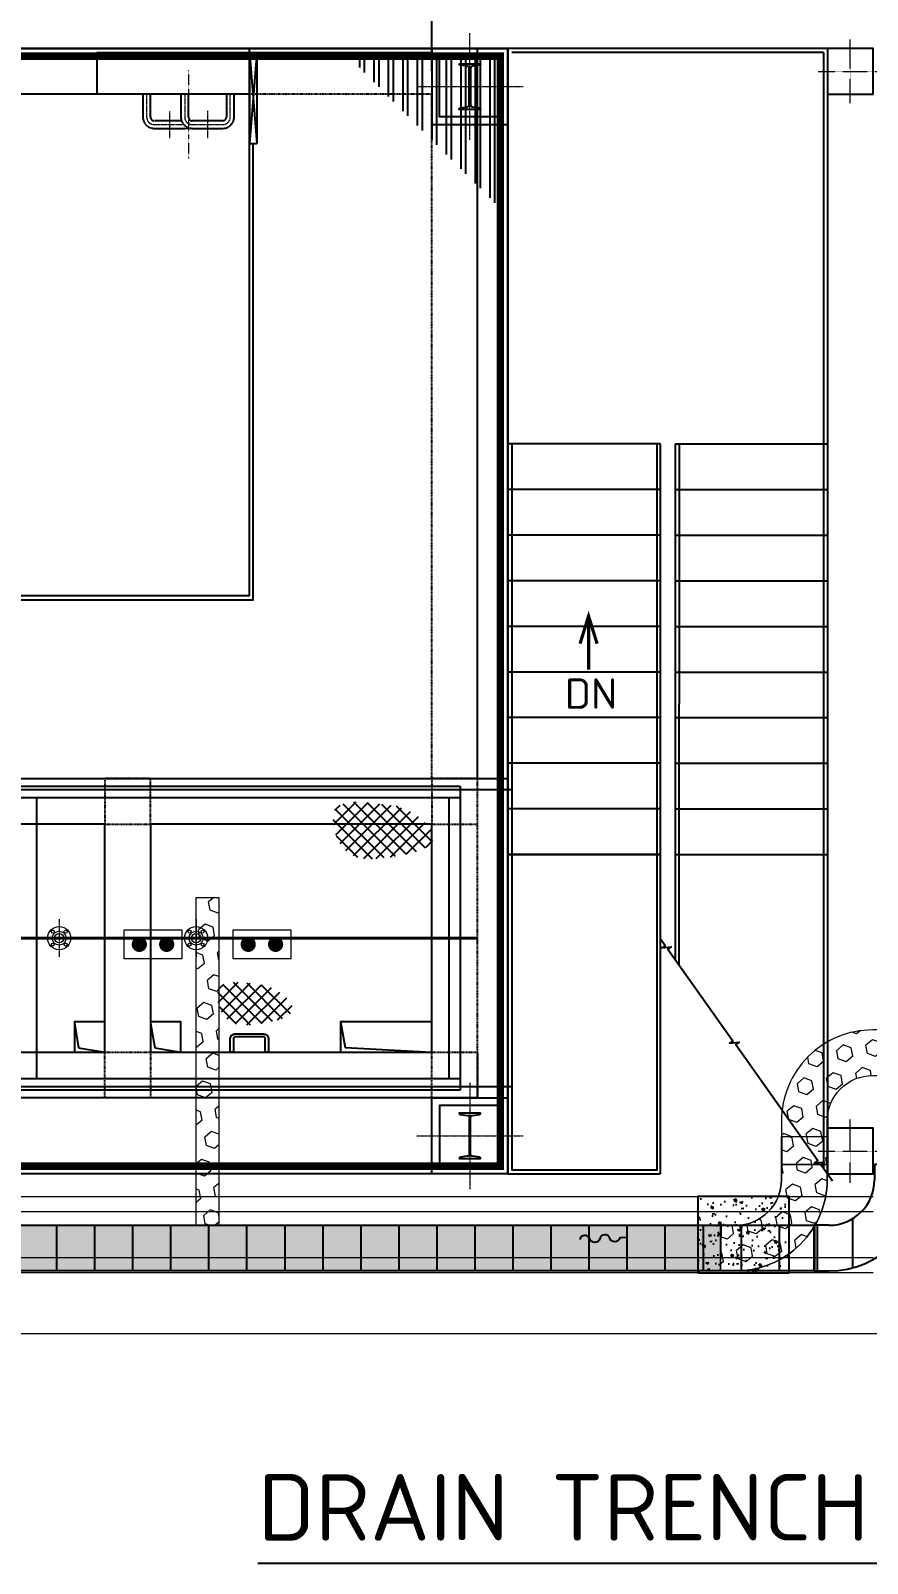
# Model space of a CAD drawing. Header units: inches. Extents: x 8618018 to 8935006, y 2431589 to 2567223.
# Drawn here: x 8656448 to 8661948, y 2514929 to 2525007 of the extents above; entities that cross this region are included whole.
import ezdxf
from ezdxf.enums import TextEntityAlignment as Align

# ---------------------------------------------------------------- set-up
doc = ezdxf.new("R2010")
doc.units = ezdxf.units.IN
doc.header["$MEASUREMENT"] = 0
for name, pattern in [('CENTER', [2, 1.25, -0.25, 0.25, -0.25]), ('HIDDEN', [0.375, 0.25, -0.125]), ('PHANTOM', [2.5, 1.25, -0.25, 0.25, -0.25, 0.25, -0.25])]:
    doc.linetypes.add(name, pattern=pattern)
doc.layers.get('Defpoints').update_dxf_attribs({"color": 252})
for name, color, linetype in [('CCT', 4, 'Continuous'), ('Civil', 252, 'Continuous'), ('EQUIPEMENTS', 252, 'Continuous'), ('EXISTING', 252, 'Continuous'), ('Handrail', 252, 'FENCELINE1'), ('HIDDEN', 252, 'HIDDEN'), ('LCS', 4, 'Continuous'), ('MOTOR LOCATION', 3, 'Continuous'), ('RUNGS', 252, 'Continuous'), ('SKID', 252, 'Continuous'), ('STR', 252, 'Continuous'), ('T', 3, 'Continuous'), ('TEXT', 252, 'Continuous')]:
    doc.layers.add(name, color=color, linetype=linetype)
for name, color, linetype, lineweight in [('CL', 252, 'CENTER', 5), ('DIM', 252, 'Continuous', 13), ('ICT', 6, 'Continuous', 13), ('PCT', 2, 'Continuous', 15), ('PUDDLE', 252, 'Continuous', 5), ('Rev', 252, 'Continuous', 0), ('TRENCH', 252, 'Continuous', 13)]:
    doc.layers.add(name, color=color, linetype=linetype, lineweight=lineweight)
doc.styles.add('ISOCPEUR', font='isocpeur.ttf')
doc.styles.add('Roman', font='romans')
doc.linetypes.add('FENCELINE1', pattern='A,6.35,-2.54,[133,ltypeshp.shx,S=2.54,R=0,X=-2.54,Y=0],-2.54,25.4', length=36.83)
doc.dimstyles.new('DIM', dxfattribs={"dimscale": 175, "dimtxt": 2.5, "dimasz": 2.5, "dimexe": 0.875, "dimexo": 0.875, "dimgap": 1, "dimtad": 1, "dimdec": 0, "dimzin": 9, "dimdsep": 46, "dimtxsty": 'ISOCPEUR', "dimblk": 'OBLIQUE', "dimcen": 0.09, "dimclrd": 256, "dimclre": 256, "dimclrt": 252, "dimadec": 0, "dimazin": 0, "dimtfac": 1, "dimtdec": 0, "dimtmove": 0, "dimatfit": 3, "dimfxl": 1, "dimtfill": 1, "dimtolj": 1, "dimtzin": 0, "dimarcsym": 0})
pattern_1 = [(270, (-8717129.58, -2475215.07), (250, -3e-14), [])]
pattern_2 = [(100, (-8717129.58, -2475215.07), (-95.94770984, -16.91817), [56.25, -112.5]), (220, (-8717129.58, -2475215.07), (62.6254199, -74.63406917), [56.25, -112.5]), (160, (-8717139.34, -2475159.67), (-33.32228993, -91.55223915), [56.25, -112.5])]

# ---------------------------------------------------------------- blocks, each defined once
blk = doc.blocks.new('COL')
at = {"layer": 'Civil'}
blk.add_lwpolyline([(-250, -250), (250, -250), (250, 250), (-250, 250)], close=True, dxfattribs=at)
at = {"layer": 'CL', "ltscale": 0.25}
for p, q in [((0, -350), (0, 350)), ((-350, 0), (350, 0))]:
    blk.add_line(p, q, dxfattribs=at)
at = {"layer": 'STR'}
blk.add_lwpolyline([(-200, 200), (200, 200), (200, -200), (-200, -200)], close=True, dxfattribs=at)
blk.add_lwpolyline([(-70, 150), (70, 150), (70, 148, -0.414214), (63, 141), (18, 134, 0.414214), (4, 120), (4, -120, 0.414214), (18, -134), (63, -141, -0.414214), (70, -148), (70, -150), (-70, -150), (-70, -148, -0.414214), (-63, -141), (-18, -134, 0.414214), (-4, -120), (-4, 120, 0.414214), (-18, 134), (-63, 141, -0.414214), (-70, 148)], format="xyb", close=True, dxfattribs=at)
blk = doc.blocks.new('A$C3372cd62')
at = {"layer": 'CL', "lineweight": 0, "ltscale": 0.5}
for p, q in [((110, 125), (290, 125)), ((111, -125), (289, -125))]:
    blk.add_line(p, q, dxfattribs=at)
at = {"layer": 'CL', "lineweight": 0, "ltscale": 0.2}
blk.add_line((-157, 0), (423, 0), dxfattribs=at)
at = {"layer": 'CL', "lineweight": 0, "ltscale": 0.5}
for points in [[(0, -25), (150, -25, 0.414214), (200, 25), (200, 225, 0.414214), (150, 275), (0, 275)], [(0, -275), (150, -275, 0.414214), (200, -225), (200, -31)]]:
    blk.add_lwpolyline(points, format="xyb", dxfattribs=at)
at = {"layer": 'RUNGS', "linetype": 'HIDDEN', "ltscale": 15}
blk.add_lwpolyline([(0, -50), (150, -50, 0.414214), (225, 25), (225, 25), (225, 225, 0.414214), (150, 300), (0, 300), (0, 250), (150, 250, -0.414214), (175, 225), (175, 25, -0.414214), (150, 0), (0, 0)], format="xyb", close=True, dxfattribs=at)
blk.add_lwpolyline([(175, -46), (175, -225, -0.414214), (150, -250), (0, -250), (0, -300), (150, -300, 0.414214), (225, -225), (225, -225), (225, -25, 0.085164), (221, 0)], format="xyb", dxfattribs=at)
blk = doc.blocks.new('50F2')
for centre, radius in [((0, 0), 3), ((-1.68, 1.68), 0.375), ((0, 0), 1.81), ((0, 0), 1.19), ((1.68, 1.68), 0.375), ((-1.68, -1.68), 0.375), ((1.68, -1.68), 0.375)]:
    blk.add_circle(centre, radius)
blk = doc.blocks.new('FLOW')
at = {"layer": 'Civil'}
blk.add_lwpolyline([(0, 125), (0, 175, -0.747781), (0, 239.8, 0.747781), (0, 304.6, -0.747781), (0, 369.4, 0.747781), (0, 434.2)], format="xyb", dxfattribs=at)
blk.add_solid([(20.8, 125), (-20.8, 125), (0, 0)], dxfattribs=at)
blk = doc.blocks.new('AR1')
at = {"color": 252, "const_width": 26.3}
for points in [[(227, 70), (0, 0), (227, -70)], [(0, 0), (440, 0)]]:
    blk.add_lwpolyline(points, dxfattribs=at)
blk = doc.blocks.new('COL2')
at = {"layer": 'Civil'}
blk.add_lwpolyline([(-250, 250), (250, 250), (250, -250), (-250, -250)], close=True, dxfattribs=at)
at = {"layer": 'CL', "ltscale": 0.25}
for p, q in [((0, 350), (0, -350)), ((-350, 0), (350, 0))]:
    blk.add_line(p, q, dxfattribs=at)
blk = doc.blocks.new('A$C43806556')
at = {"layer": 'Civil'}
h = blk.add_hatch(dxfattribs=at)
h.set_pattern_fill('AR-CONC', color=256, angle=90)
h.set_pattern_definition([(140, (2506697.81, -8713033.7), (15.9390855, 182.184669), [19.05, -209.55]), (85, (2506697.81, -8713033.7), (-191.0568452, -35.2434214), [15.24, -167.640584]), (190.4514447, (2506699.14, -8713018.52), (-175.117752, 146.941247), [16.1900088, -178.0902446]), (136.1842, (2506647.01, -8713033.7), (42.042328, 271.079041), [28.575, -314.325]), (186.6355576, (2506650.52, -8713011.1), (-247.4261246, 237.404134), [24.285023, -267.135608]), (81.184151, (2506647, -8713033.7), (-247.426125, 237.404134), [22.859967, -251.459732]), (111, (2506659.71, -8713008.3), (102.2651982, 151.6143913), [19.05, -209.55]), (56, (2506659.71, -8713008.3), (-184.187966, 61.8020283), [15.24, -167.64]), (161.451445, (2506668.24, -8712995.66), (-81.922769, 213.4164193), [16.1900088, -178.0899376]), (127.5, (2506697.81, -8713033.7), (-84.55503887, 3.08860325), [0, -165.608, 0, -170.18, 0, -168.275]), (97.5, (2506697.81, -8713033.7), (-100.1805748, 66.8196625), [0, -97.028, 0, -161.798, 0, -64.135]), (57.5, (2506697.81, -8713090.34), (5.728744, 135.59059517), [0, -63.5, 0, -198.12, 0, -262.89]), (47.5, (2506697.81, -8713115.74), (-25.426491, 148.1291814), [0, -82.55, 0, -131.572, 0, -186.69])])
h.paths.add_polyline_path([(13749, -8050), (13749, -7550), (13149, -7550), (13149, -8050)])
at = {"layer": 'SKID', "ltscale": 0.15}
h = blk.add_hatch(dxfattribs=at)
h.set_pattern_fill('ANSI37', color=256, scale=18.75)
h.set_pattern_definition([(45, (-262645.01, -43696.984), (-42.09495, 42.09495), []), (135, (-262645.01, -43696.984), (-42.09495, -42.09495), [])])
edge = h.paths.add_edge_path()
edge.add_spline(control_points=[(11080, -4970), (10940, -4952), (10690, -4920), (10802, -5340), (11104, -5334), (11533, -5233), (11261, -4990), (11129, -4975), (11080, -4970)], knot_values=[0, 0, 0, 0, 85.713612, 153.464115, 235.479051, 320.051146, 388.814867, 430.049987, 430.049987, 430.049987, 430.049987], degree=3, periodic=0)
h = blk.add_hatch(dxfattribs=at)
h.set_pattern_fill('ANSI37', color=256, scale=18.75)
h.set_pattern_definition([(45, (-9177328.7, -2578123.73), (-42.09495057, 42.09495057), []), (135, (-9177328.7, -2578123.73), (-42.09495057, -42.09495057), [])])
edge = h.paths.add_edge_path()
edge.add_spline(control_points=[(10236, -6151), (10132, -6138), (9944, -6114), (10028, -6429), (10254, -6424), (10576, -6348), (10372, -6166), (10273, -6155), (10236, -6151)], knot_values=[0, 0, 0, 0, 85.713612, 153.464115, 235.479051, 320.051146, 388.814867, 430.049987, 430.049987, 430.049987, 430.049987], degree=3, periodic=0)
at = {"color": 252, "linetype": 'PHANTOM', "const_width": 20}
blk.add_lwpolyline([(6522, -5850), (11700, -5850)], dxfattribs=at)
at = {"layer": 'Civil'}
for p, q in [((10200, -3600), (10200, 0)), ((14000, 0), (11900, 0)), ((11900, -7400), (11900, 0)), ((14000, 0), (14000, -6950)), ((14000, -400), (14000, -7400)), ((12900, -2600), (11900, -2600)), ((12900, -2600), (12900, -7400)), ((13000, -2600), (13000, -5991)), ((13000, -2600), (14000, -2600)), ((12900, -2900), (11900, -2900)), ((13000, -2900), (14000, -2900)), ((12900, -3200), (11900, -3200)), ((13000, -3200), (14000, -3200)), ((12900, -3500), (11900, -3500)), ((13000, -3500), (14000, -3500)), ((10200, -3600), (4600, -3600)), ((12900, -3800), (11900, -3800)), ((13000, -3800), (14000, -3800)), ((12900, -4100), (11900, -4100)), ((13000, -4100), (14000, -4100)), ((12900, -4400), (11900, -4400)), ((13000, -4400), (14000, -4400)), ((12900, -4700), (11900, -4700)), ((13000, -4700), (14000, -4700)), ((12900, -5000), (11900, -5000)), ((13000, -5000), (14000, -5000)), ((12900, -5300), (11900, -5300)), ((11900, -5300), (12900, -5300)), ((13000, -5300), (14000, -5300)), ((11900, -7400), (12900, -7400))]:
    blk.add_line(p, q, dxfattribs=at)
for points in [[(3800, -7400), (0, -7400), (0, 0), (11900, 0), (11900, -7400)], [(11700, -4800), (11700, 0), (4600, 0), (4600, -6900)], [(10200, -300), (4900, -300), (4900, -3600)], [(6926, -4800), (11900, -4800)], [(7182, -6600), (9250, -6600), (9250, -5100), (7182, -5100)], [(12900, -5850), (12934, -5898), (12912, -5914), (12974, -5908), (12952, -5923), (13379, -6525), (13357, -6541), (13419, -6535), (13397, -6550), (13938, -7313), (13916, -7328), (13978, -7323), (13956, -7338), (14033, -7446)], [(11700, -6900), (6926, -6900)], [(11900, -7400), (4200, -7400)]]:
    blk.add_lwpolyline(points, dxfattribs=at)
for points in [[(9550, -5100), (9550, -6600), (11400, -6600), (11400, -5100)], [(13749, -8050), (13749, -7550), (13149, -7550), (13149, -8050)]]:
    blk.add_lwpolyline(points, close=True, dxfattribs=at)
at = {"layer": 'CL', "ltscale": 0.4}
for p, q in [((8950, -5726), (8950, -5974)), ((9850, -5726), (9850, -5974)), ((10055, -5850), (4250, -5850))]:
    blk.add_line(p, q, dxfattribs=at)
at = {"layer": 'EQUIPEMENTS', "ltscale": 0.1}
blk.add_lwpolyline([(10075, -6600), (10075, -6510, -0.414214), (10105, -6480), (10295, -6480, -0.414214), (10325, -6510), (10325, -6600), (10305, -6600), (10305, -6510, 0.414214), (10295, -6500), (10105, -6500, 0.414214), (10095, -6510), (10095, -6600), (10075, -6600)], format="xyb", dxfattribs=at)
at = {"layer": 'Handrail', "linetype": 'Continuous', "ltscale": 0.25}
for p, q in [((10200, -25), (10250, -25)), ((10200, -25), (10200, -625)), ((10200, -25), (10250, -625)), ((10250, -25), (10200, -625)), ((10250, -25), (10250, -625)), ((10200, -625), (10250, -625))]:
    blk.add_line(p, q, dxfattribs=at)
at = {"layer": 'Handrail', "linetype": 'FENCELINE1', "ltscale": 0.01}
for p, q in [((13975, -25), (13975, -7365)), ((13025, -2600), (13023, -6023))]:
    blk.add_line(p, q, dxfattribs=at)
for points in [[(9200, -300), (9200, -25), (11400, -25)], [(13975, -25), (11926, -25)], [(4900, -5075), (4625, -5075), (4625, -3625), (10225, -3625), (10225, -625)], [(11926, -2600), (11926, -7375)], [(12878, -2600), (12878, -7375), (11926, -7375)], [(11926, -4875), (4875, -4875), (4875, -6825), (11926, -6825), (11926, -6825)]]:
    blk.add_lwpolyline(points, dxfattribs=at)
at = {"layer": 'HIDDEN', "ltscale": 0.5}
blk.add_line((11700, -6900), (11700, -4800), dxfattribs=at)
blk.add_lwpolyline([(11400, -4800), (11400, -300), (10200, -300)], dxfattribs=at)
for points in [[(9250, -5100), (9550, -5100), (9550, -4800), (9250, -4800)], [(11400, -5100), (11700, -5100), (11700, -4800), (11400, -4800)], [(9250, -6600), (9550, -6600), (9550, -6900), (9250, -6900)], [(11400, -6600), (11700, -6600), (11700, -6900), (11400, -6900)]]:
    blk.add_lwpolyline(points, close=True, dxfattribs=at)
at = {"layer": 'SKID', "ltscale": 0.15}
for p, q in [((4850, -4850), (11586, -4850)), ((4850, -4925), (11586, -4925)), ((11586, -4850), (11586, -6850)), ((9050, -6409), (9078, -6572)), ((9550, -6409), (9578, -6572)), ((10800, -6400), (10830, -6570)), ((9078, -6572), (9250, -6600)), ((9578, -6572), (9750, -6600)), ((10830, -6570), (11400, -6600)), ((11586, -6775), (4850, -6775)), ((11586, -6850), (4850, -6850))]:
    blk.add_line(p, q, dxfattribs=at)
for points in [[(8800, -4925), (8800, -6775)], [(11511, -4925), (11511, -6775)]]:
    blk.add_lwpolyline(points, dxfattribs=at)
for points in [[(9050, -6600), (9250, -6600), (9250, -6400), (9050, -6400)], [(9550, -6600), (9750, -6600), (9750, -6400), (9550, -6400)], [(10800, -6600), (11400, -6600), (11400, -6400), (10800, -6400)]]:
    blk.add_lwpolyline(points, close=True, dxfattribs=at)
at = {"layer": 'TRENCH'}
for points in [[(14300, -8050), (3800, -8050), (3800, -7550), (3800, -7550), (3800, -845), (4200, -845), (4200, -7550), (14300, -7550)], [(14300, -7650), (3900, -7650), (3900, -7950), (14300, -7950)]]:
    blk.add_lwpolyline(points, dxfattribs=at)
at = {"color": 7}
blk.add_blockref('COL', (11650, -250), dxfattribs=at)
at = {"color": 7, "xscale": -1, "rotation": 180}
blk.add_blockref('COL', (11650, -7150), dxfattribs=at)
at = {"layer": 'Civil', "xscale": -0.6, "yscale": 0.6, "zscale": 0.6, "rotation": 180}
for p in [(14150, -150), (14150, -7250)]:
    blk.add_blockref('COL2', p, dxfattribs=at)
at = {"layer": 'DIM', "rotation": 270}
blk.add_blockref('A$C3372cd62', (9800, -300), dxfattribs=at)
at = {"layer": 'DIM', "color": 252, "xscale": -0.8, "yscale": 0.8, "zscale": 0.8, "rotation": 90}
blk.add_blockref('AR1', (12430, -3732), dxfattribs=at)
at = {"layer": 'EXISTING', "xscale": 1.012500000000001, "yscale": 1.012500000000001, "zscale": 1.012500000000001, "rotation": 92.03894056326273}
blk.add_blockref('FLOW', (12812, -7815), dxfattribs=at)
at = {"layer": 'PUDDLE', "xscale": 25.4, "yscale": 25.4, "zscale": 25.4}
for p in [(8950, -5850), (9850, -5850)]:
    blk.add_blockref('50F2', p, dxfattribs=at)
at = {"layer": 'TEXT', "style": 'ISOCPEUR'}
blk.add_text('DN', height=200, dxfattribs=at).set_placement((12274, -4242), align=Align.MIDDLE_LEFT)
blk = doc.blocks.new('_Oblique')
at = {"color": 0, "linetype": 'ByBlock', "lineweight": -2}
blk.add_line((-0.5, -0.5), (0.5, 0.5), dxfattribs=at)
blk = doc.blocks.new('*D233')
at = {"layer": 'Defpoints', "color": 0, "transparency": 16777216}
for p in [(31005, 58799), (31005, 53250), (37805, 52350)]:
    blk.add_point(p, dxfattribs=at)
at = {"layer": 'DIM', "lineweight": -2, "transparency": 16777216}
for p, q in [((31005, 53403), (31005, 58952)), ((37805, 52503), (37805, 58952)), ((37805, 58799), (31005, 58799))]:
    blk.add_line(p, q, dxfattribs=at)
at = {"layer": 'DIM', "lineweight": -2, "transparency": 16777216, "xscale": 437.5, "yscale": 437.5, "zscale": 437.5, "rotation": 180}
blk.add_blockref('_Oblique', (31005, 58799), dxfattribs=at)
at = {"layer": 'DIM', "lineweight": -2, "transparency": 16777216, "xscale": 437.5, "yscale": 437.5, "zscale": 437.5}
blk.add_blockref('_Oblique', (37805, 58799), dxfattribs=at)
at = {"layer": 'DIM', "color": 252, "transparency": 16777216, "insert": (34405, 59193), "char_height": 437.5, "attachment_point": 5, "style": 'ISOCPEUR', "bg_fill": 3, "box_fill_scale": 1.1, "bg_fill_color": 256, "bg_fill_true_color": 13158600, "bg_fill_transparency": 0}
blk.add_mtext('\\A1;6800', dxfattribs=at)
blk = doc.blocks.new('*D234')
at = {"layer": 'Defpoints', "color": 0, "transparency": 16777216}
for p in [(24505, 58799), (24505, 53250), (31005, 53250)]:
    blk.add_point(p, dxfattribs=at)
at = {"layer": 'DIM', "lineweight": -2, "transparency": 16777216}
for p, q in [((24505, 53403), (24505, 58952)), ((31005, 53403), (31005, 58952)), ((31005, 58799), (24505, 58799))]:
    blk.add_line(p, q, dxfattribs=at)
at = {"layer": 'DIM', "lineweight": -2, "transparency": 16777216, "xscale": 437.5, "yscale": 437.5, "zscale": 437.5, "rotation": 180}
blk.add_blockref('_Oblique', (24505, 58799), dxfattribs=at)
at = {"layer": 'DIM', "lineweight": -2, "transparency": 16777216, "xscale": 437.5, "yscale": 437.5, "zscale": 437.5}
blk.add_blockref('_Oblique', (31005, 58799), dxfattribs=at)
at = {"layer": 'DIM', "color": 252, "transparency": 16777216, "insert": (27755, 59193), "char_height": 437.5, "attachment_point": 5, "style": 'ISOCPEUR', "bg_fill": 3, "box_fill_scale": 1.1, "bg_fill_color": 256, "bg_fill_true_color": 13158600, "bg_fill_transparency": 0}
blk.add_mtext('\\A1;6500', dxfattribs=at)
blk = doc.blocks.new('cct 300 el eq')
at = {"layer": 'CCT'}
h = blk.add_hatch(dxfattribs=at)
h.set_pattern_fill('ANSI31', color=256, scale=2000, angle=315, style=0)
h.set_pattern_definition([(0, (36140511.56, -22327853.38), (7e-14, 250), [])])
h.paths.add_polyline_path([(-400, 450), (-400, 550), (-700, 550), (-700, 450, 0.414214), (-100, -150), (0, -150), (0, 150), (-100, 150, -0.414214)])
for p, q in [((-700, 550), (-700, 450)), ((-400, 550), (-700, 550)), ((-400, 450), (-400, 550)), ((0, 150), (-100, 150)), ((0, -150), (0, 150)), ((-100, -150), (0, -150))]:
    blk.add_line(p, q, dxfattribs=at)
for radius in [600, 300]:
    blk.add_arc((-100, 450), radius, 180, 270, dxfattribs=at)
blk = doc.blocks.new('LCS')
at = {"layer": 'T', "color": 4, "lineweight": 0}
blk.add_lwpolyline([(-590, 295), (-210, 295), (-210, 105), (-590, 105)], close=True, dxfattribs=at)
at = {"layer": 'T', "color": 4, "const_width": 50}
for points in [[(-515, 200, 1), (-465, 200, 1)], [(-335, 200, 1), (-285, 200, 1)]]:
    blk.add_lwpolyline(points, format="xyb", close=True, dxfattribs=at)
at = {"layer": 'MOTOR LOCATION', "color": 4, "style": 'Roman'}
blk.add_attdef('XXX', (246, 103), '', height=240, dxfattribs=at)
blk = doc.blocks.new('GA CRM')
h = blk.add_hatch()
h.set_pattern_fill('ANSI32', color=256, scale=10, angle=45)
h.set_pattern_definition([(90, (-8638217.2, -2290356.05), (-95.25, 0), []), (90, (-8638185.45, -2290324.3), (-95.25, 0), [])])
h.paths.add_polyline_path([(31455, 52499.8), (31455, 53499.8), (30455, 53499.8)])
at = {"linetype": 'PHANTOM', "const_width": 50}
blk.add_lwpolyline([(19655, 53499.8), (31455, 53499.8), (31455, 46199.8), (19655, 46199.8)], close=True, dxfattribs=at)
at = {"layer": 'DIM'}
blk.add_line((19500, 45100.2), (96025.1, 45100.2), dxfattribs=at)
at = {"layer": 'Rev'}
blk.add_blockref('A$C43806556', (19605, 53549.8), dxfattribs=at)
at = {"layer": 'DIM', "color": 252, "style": 'ISOCPEUR'}
blk.add_text('DRAIN TRENCH', height=437.5, dxfattribs=at).set_placement((29860.1, 43738.1))
at = {"layer": 'DIM'}
blk.add_leader([(34104.9, 45599.8), (34104.9, 43588.5), (29859.8, 43588.5)], dimstyle='DIM', override={"dimgap": 1, "dimtad": 0}, dxfattribs=at)
dim = blk.add_linear_dim(base=(31005, 58799), p1=(37805, 52349.8), p2=(31005, 53249.8), dimstyle='DIM', override={"dimtmove": 1}, dxfattribs=at)
dim.commit()
dim.dimension.update_dxf_attribs({"geometry": '*D233', "text_midpoint": (34405, 59192.7)})
dim = blk.add_linear_dim(base=(24505, 58799), p1=(31005, 53249.8), p2=(24505, 53249.8), dimstyle='DIM', override={"dimtmove": 1}, dxfattribs=at)
dim.commit()
dim.dimension.update_dxf_attribs({"geometry": '*D234', "text_midpoint": (27755, 59192.7)})

msp = doc.modelspace()

# ---------------------------------------------------------------- block references
at = {"color": 252}
msp.add_blockref('GA CRM', (8628081, 2471340), dxfattribs=at)

# ---------------------------------------------------------------- next in the draw order: hatches: boundary and pattern name
at = {"layer": 'CCT'}
h = msp.add_hatch(dxfattribs=at)
h.set_pattern_fill('ANSI31', color=256, scale=2000, angle=225, style=0)
h.set_pattern_definition(pattern_1)
h.paths.add_polyline_path([(8661786, 2517151.4), (8657686, 2517151.4), (8657686, 2517148.9), (8657538.5, 2517148.9), (8657536, 2517148.9), (8651961, 2517151.4), (8651961, 2516851.4), (8661786, 2516851.4)])
at = {"layer": 'ICT', "transparency": 33554661}
h = msp.add_hatch(dxfattribs=at)
h.set_pattern_fill('HEX', color=256, scale=450, angle=100, style=0)
h.paths.add_polyline_path([(8657686, 2519306.5), (8657536, 2519306.5), (8657536, 2517151.4), (8657686, 2517151.4)])
h = msp.add_hatch(dxfattribs=at)
h.set_pattern_fill('HEX', color=256, scale=450, angle=100, style=0)
h.set_pattern_definition(pattern_2)
h.paths.add_polyline_path([(8662084.3, 2518436.4), (8661984.3, 2518436.4, 0.4142136), (8661384.3, 2517836.4), (8661384.3, 2517736.4), (8661684.3, 2517736.4), (8661684.3, 2517836.4, -0.4142136), (8661984.3, 2518136.4), (8662084.3, 2518136.4)])
h = msp.add_hatch(dxfattribs=at)
h.set_pattern_fill('HEX', color=256, scale=450, angle=100, style=0)
h.paths.add_polyline_path([(8661684.3, 2517736.4), (8661384.3, 2517736.4), (8661385.5, 2517551.4), (8661683, 2517551.4)])
h = msp.add_hatch(dxfattribs=at)
h.set_pattern_fill('HEX', color=256, scale=450, angle=100, style=0)
h.set_pattern_definition(pattern_2)
h.paths.add_polyline_path([(8661684.3, 2517451.4), (8661684.3, 2517551.4), (8661384.3, 2517551.4), (8661384.3, 2517451.4, -0.4142136), (8661084.3, 2517151.4), (8660986.8, 2517151.4), (8660984.3, 2516851.4), (8661084.3, 2516851.4, 0.4142136)])
h = msp.add_hatch(dxfattribs=at)
h.set_pattern_fill('HEX', color=256, scale=450, angle=100, style=0)
h.set_pattern_definition(pattern_2)
h.paths.add_polyline_path([(8660986.8, 2517151.4), (8651661, 2517151.4), (8651661, 2516851.4), (8660986.8, 2516851.4)])
at = {"layer": 'PCT'}
h = msp.add_hatch(dxfattribs=at)
h.set_pattern_fill('ANSI31', color=256, scale=2000, angle=225, style=0)
h.set_pattern_definition(pattern_1)
h.paths.add_polyline_path([(8661786, 2517151.4), (8657686, 2517151.4), (8657686, 2517148.9), (8657538.5, 2517148.9), (8657536, 2517148.9), (8651961, 2517151.4), (8651961, 2516851.4), (8661786, 2516851.4)])

# ---------------------------------------------------------------- next in the draw order: linework, layer by layer
for p, q in [((8661384.3, 2517736.4, -56324.5), (8661384.3, 2517514.8)), ((8661684.3, 2517736.4, -56324.5), (8661684.3, 2517514.8))]:
    msp.add_line(p, q)
msp.add_lwpolyline([(8657769.4, 2517151.2), (8657769.4, 2517151.2), (8657769.4, 2517151.2), (8657769.4, 2517151.2)], close=True)
at = {"layer": 'CCT', "elevation": 62000.6}
msp.add_lwpolyline([(8661595.7, 2516851.4), (8651961, 2516851.4), (8651961, 2517151.4), (8661595.7, 2517151.4)], close=True, dxfattribs=at)
at = {"layer": 'ICT', "transparency": 33554661, "elevation": -56324.5}
msp.add_lwpolyline([(8657536, 2519306.5), (8657686, 2519306.5), (8657686, 2517151.2), (8657536, 2517151.2)], close=True, dxfattribs=at)
at = {"layer": 'ICT', "elevation": -56324.5}
msp.add_lwpolyline([(8661684.3, 2517736.4), (8661684.3, 2517836.4, -0.4142136), (8661984.3, 2518136.4), (8662084.3, 2518136.4), (8662084.3, 2518436.4), (8661984.3, 2518436.4, 0.4142136), (8661384.3, 2517836.4), (8661384.3, 2517736.4)], format="xyb", close=True, dxfattribs=at)
at = {"layer": 'ICT', "transparency": 33554661}
msp.add_lwpolyline([(8660984.3, 2517151.4), (8661084.3, 2517151.4, 0.4142136), (8661384.3, 2517451.4), (8661384.3, 2517551.4), (8661684.3, 2517551.4), (8661684.3, 2517451.4, -0.4142136), (8661084.3, 2516851.4), (8660984.3, 2516851.4)], format="xyb", close=True, dxfattribs=at)
at = {"layer": 'ICT', "transparency": 33554661, "elevation": 62300.6}
msp.add_lwpolyline([(8661384.3, 2517551.4), (8661384.3, 2517451.4, -0.4142136), (8661084.3, 2517151.4), (8660984.3, 2517151.4), (8660984.3, 2516851.4), (8661084.3, 2516851.4, 0.4142136), (8661684.3, 2517451.4), (8661684.3, 2517551.4)], format="xyb", close=True, dxfattribs=at)
at = {"layer": 'ICT'}
msp.add_lwpolyline([(8660984.3, 2516851.4), (8651661, 2516851.4), (8651661, 2517150.9), (8660986.8, 2517151.4)], close=True, dxfattribs=at)
at = {"layer": 'PCT', "elevation": 62300.6}
msp.add_lwpolyline([(8661384.3, 2517551.4), (8661384.3, 2517451.4, -0.4142136), (8661084.3, 2517151.4), (8660984.3, 2517151.4), (8660984.3, 2516851.4), (8661084.3, 2516851.4, 0.4142136), (8661684.3, 2517451.4), (8661684.3, 2517551.4)], format="xyb", close=True, dxfattribs=at)
at = {"layer": 'PCT', "elevation": 62000.6}
msp.add_lwpolyline([(8661595.7, 2516851.4), (8651961, 2516851.4), (8651961, 2517151.4), (8661595.7, 2517151.4)], close=True, dxfattribs=at)

# ---------------------------------------------------------------- next in the draw order: block references
at = {"layer": 'CCT', "color": 2, "rotation": 90}
msp.add_blockref('cct 300 el eq', (8662145.7, 2517551.4, -56324.5), dxfattribs=at)
at = {"layer": 'LCS'}
for p in [(8657652.8, 2518799, 59060), (8658368.6, 2518799, 59060)]:
    msp.add_blockref('LCS', p, dxfattribs=at)

doc.saveas('drawing.dxf')
